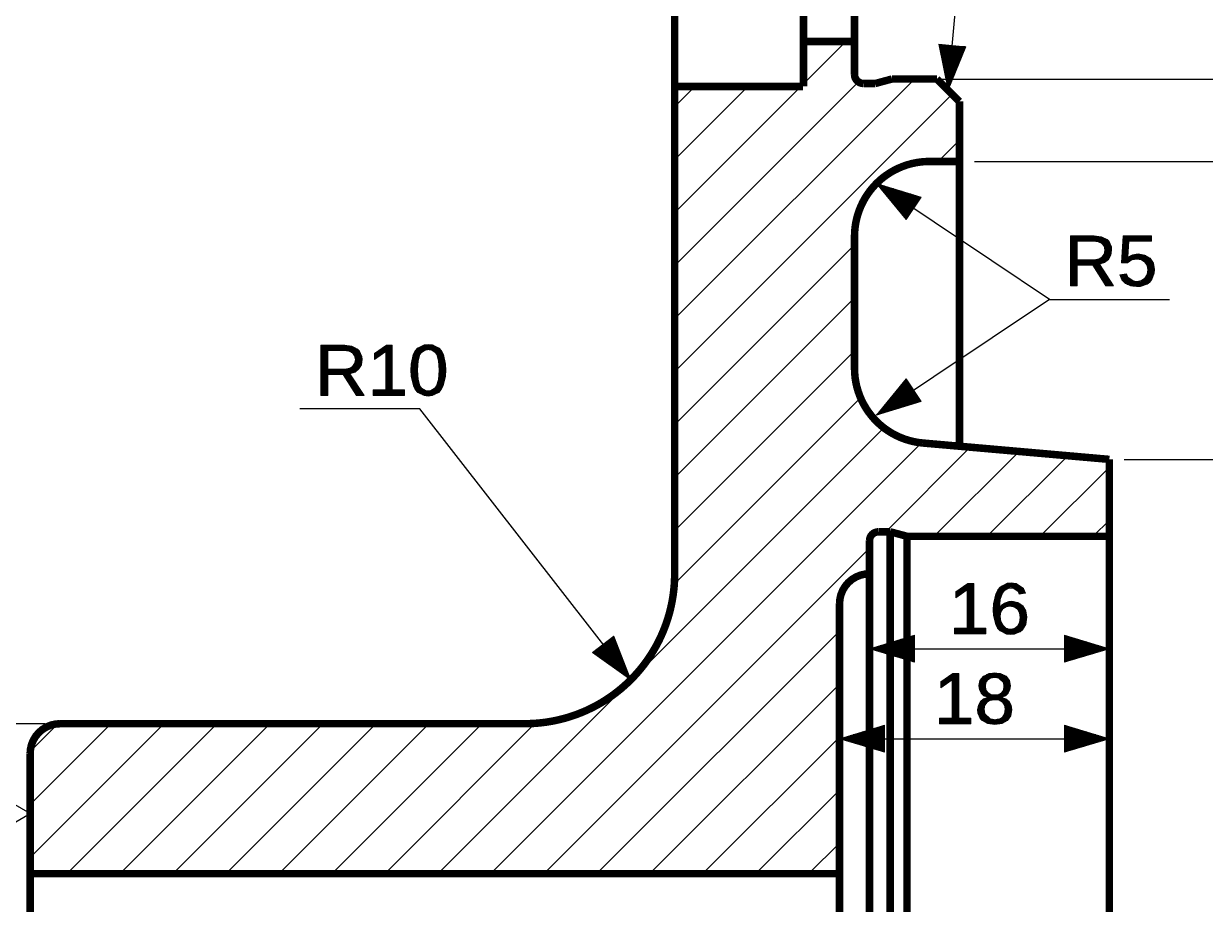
# Model space of a CAD drawing. Header units: millimetres. Extents: x 20 to 410, y 10 to 287.
# Drawn here: x 261.6 to 340.4, y 192.9 to 251.7 of the extents above; entities that cross this region are included whole.
import ezdxf

# ---------------------------------------------------------------- set-up
doc = ezdxf.new("R2010")
doc.units = ezdxf.units.MM
for name, color, linetype, lineweight in [('DUENN', 7, 'Continuous', 25), ('KANTEN', 7, 'Continuous', 50), ('TEXT', 7, 'Continuous', 13)]:
    doc.layers.add(name, color=color, linetype=linetype, lineweight=lineweight)

msp = doc.modelspace()

# ---------------------------------------------------------------- linework, layer by layer
at = {"layer": 'DUENN', "lineweight": 13}
for p, q in [((322.633, 250.28), (323.056, 250.28)), ((322.645, 250.22), (323.716, 250.22)), ((322.658, 250.16), (324.376, 250.16)), ((322.67, 250.1), (324.395, 250.1)), ((322.682, 250.04), (324.371, 250.04)), ((322.694, 249.98), (324.347, 249.98)), ((322.707, 249.92), (324.323, 249.92)), ((322.719, 249.86), (324.299, 249.86)), ((322.731, 249.8), (324.275, 249.8)), ((322.743, 249.74), (324.251, 249.74)), ((322.755, 249.68), (324.227, 249.68)), ((322.768, 249.62), (324.202, 249.62)), ((322.78, 249.56), (324.178, 249.56)), ((322.792, 249.5), (324.154, 249.5)), ((322.804, 249.44), (324.13, 249.44)), ((322.816, 249.38), (324.106, 249.38)), ((322.829, 249.32), (324.082, 249.32)), ((322.841, 249.26), (324.058, 249.26)), ((322.853, 249.2), (324.034, 249.2)), ((322.865, 249.14), (324.01, 249.14)), ((322.878, 249.08), (323.985, 249.08)), ((322.89, 249.02), (323.961, 249.02)), ((322.902, 248.96), (323.937, 248.96)), ((322.914, 248.9), (323.913, 248.9)), ((322.926, 248.84), (323.889, 248.84)), ((322.939, 248.78), (323.865, 248.78)), ((322.951, 248.72), (323.841, 248.72)), ((322.963, 248.66), (323.817, 248.66)), ((322.975, 248.6), (323.793, 248.6)), ((322.987, 248.54), (323.768, 248.54)), ((323, 248.48), (323.744, 248.48)), ((323.012, 248.42), (323.72, 248.42)), ((323.024, 248.36), (323.696, 248.36)), ((323.036, 248.3), (323.672, 248.3)), ((323.048, 248.24), (323.648, 248.24)), ((323.061, 248.18), (323.624, 248.18)), ((323.073, 248.12), (323.6, 248.12)), ((323.085, 248.06), (323.576, 248.06)), ((323.097, 248), (323.551, 248)), ((323.11, 247.94), (323.527, 247.94)), ((323.122, 247.88), (323.503, 247.88)), ((323.134, 247.82), (323.479, 247.82)), ((323.146, 247.76), (323.455, 247.76)), ((323.158, 247.7), (323.431, 247.7)), ((323.171, 247.64), (323.407, 247.64)), ((323.183, 247.58), (323.383, 247.58)), ((323.195, 247.52), (323.359, 247.52)), ((323.207, 247.46), (323.334, 247.46)), ((323.219, 247.4), (323.31, 247.4)), ((323.232, 247.34), (323.286, 247.34)), ((323.244, 247.28), (323.262, 247.28)), ((318.5, 240.991), (318.617, 240.991)), ((318.549, 240.931), (318.812, 240.931)), ((318.599, 240.871), (319.006, 240.871)), ((318.648, 240.811), (319.2, 240.811)), ((318.697, 240.751), (319.395, 240.751)), ((318.747, 240.691), (319.589, 240.691)), ((318.796, 240.631), (319.784, 240.631)), ((318.846, 240.571), (319.978, 240.571)), ((318.895, 240.511), (320.173, 240.511)), ((318.944, 240.451), (320.367, 240.451)), ((318.994, 240.391), (320.561, 240.391)), ((319.043, 240.331), (320.756, 240.331)), ((319.092, 240.271), (320.95, 240.271)), ((319.142, 240.211), (321.145, 240.211)), ((319.191, 240.151), (321.339, 240.151)), ((319.241, 240.091), (321.436, 240.091)), ((319.29, 240.031), (321.396, 240.031)), ((319.339, 239.971), (321.356, 239.971)), ((319.389, 239.911), (321.315, 239.911)), ((319.438, 239.851), (321.275, 239.851)), ((319.487, 239.791), (321.235, 239.791)), ((319.537, 239.731), (321.195, 239.731)), ((319.586, 239.671), (321.154, 239.671)), ((319.636, 239.611), (321.114, 239.611)), ((319.685, 239.551), (321.074, 239.551)), ((319.734, 239.491), (321.034, 239.491)), ((319.784, 239.431), (320.993, 239.431)), ((319.833, 239.371), (320.953, 239.371)), ((319.882, 239.311), (320.913, 239.311)), ((319.932, 239.251), (320.873, 239.251)), ((319.981, 239.191), (320.832, 239.191)), ((320.03, 239.131), (320.792, 239.131)), ((320.08, 239.071), (320.752, 239.071)), ((320.129, 239.011), (320.712, 239.011)), ((320.179, 238.951), (320.672, 238.951)), ((320.228, 238.891), (320.631, 238.891)), ((320.277, 238.831), (320.591, 238.831)), ((320.327, 238.771), (320.551, 238.771)), ((320.376, 238.711), (320.511, 238.711)), ((320.425, 238.651), (320.47, 238.651)), ((320.366, 227.89), (320.524, 227.89)), ((320.415, 227.95), (320.484, 227.95)), ((319.722, 227.11), (321.046, 227.11)), ((319.772, 227.17), (321.006, 227.17)), ((319.821, 227.23), (320.966, 227.23)), ((319.871, 227.29), (320.925, 227.29)), ((319.92, 227.35), (320.885, 227.35)), ((319.97, 227.41), (320.845, 227.41)), ((320.019, 227.47), (320.805, 227.47)), ((320.069, 227.53), (320.765, 227.53)), ((320.118, 227.59), (320.725, 227.59)), ((320.168, 227.65), (320.685, 227.65)), ((320.217, 227.71), (320.644, 227.71)), ((320.267, 227.77), (320.604, 227.77)), ((320.316, 227.83), (320.564, 227.83)), ((319.079, 226.33), (320.901, 226.33)), ((319.128, 226.39), (321.096, 226.39)), ((319.178, 226.45), (321.291, 226.45)), ((319.227, 226.51), (321.447, 226.51)), ((319.277, 226.57), (321.407, 226.57)), ((319.326, 226.63), (321.367, 226.63)), ((319.376, 226.69), (321.327, 226.69)), ((319.425, 226.75), (321.287, 226.75)), ((319.475, 226.81), (321.247, 226.81)), ((319.524, 226.87), (321.206, 226.87)), ((319.574, 226.93), (321.166, 226.93)), ((319.623, 226.99), (321.126, 226.99)), ((319.673, 227.05), (321.086, 227.05)), ((318.485, 225.61), (318.558, 225.61)), ((318.534, 225.67), (318.753, 225.67)), ((318.584, 225.73), (318.948, 225.73)), ((318.633, 225.79), (319.143, 225.79)), ((318.683, 225.85), (319.339, 225.85)), ((318.732, 225.91), (319.534, 225.91)), ((318.782, 225.97), (319.729, 225.97)), ((318.831, 226.03), (319.924, 226.03)), ((318.881, 226.09), (320.12, 226.09)), ((318.93, 226.15), (320.315, 226.15)), ((318.98, 226.21), (320.51, 226.21)), ((319.029, 226.27), (320.705, 226.27)), ((300.54, 210.539), (301.058, 210.539)), ((300.617, 210.599), (301.035, 210.599)), ((300.694, 210.659), (301.012, 210.659)), ((300.771, 210.719), (300.989, 210.719)), ((300.848, 210.779), (300.965, 210.779)), ((300.925, 210.839), (300.942, 210.839)), ((319.7, 210.51), (321, 210.51)), ((319.9, 210.57), (321, 210.57)), ((320.1, 210.63), (321, 210.63)), ((320.3, 210.69), (321, 210.69)), ((320.5, 210.75), (321, 210.75)), ((320.7, 210.81), (321, 210.81)), ((320.9, 210.87), (321, 210.87)), ((331, 210.87), (331.1, 210.87)), ((331, 210.81), (331.3, 210.81)), ((331, 210.75), (331.5, 210.75)), ((331, 210.69), (331.7, 210.69)), ((331, 210.63), (331.9, 210.63)), ((331, 210.57), (332.1, 210.57)), ((331, 210.51), (332.3, 210.51)), ((299.538, 209.759), (301.361, 209.759)), ((299.615, 209.819), (301.338, 209.819)), ((299.692, 209.879), (301.314, 209.879)), ((299.769, 209.939), (301.291, 209.939)), ((299.846, 209.999), (301.268, 209.999)), ((299.924, 210.059), (301.245, 210.059)), ((300.001, 210.119), (301.221, 210.119)), ((300.078, 210.179), (301.198, 210.179)), ((300.155, 210.239), (301.175, 210.239)), ((300.232, 210.299), (301.151, 210.299)), ((300.309, 210.359), (301.128, 210.359)), ((300.386, 210.419), (301.105, 210.419)), ((300.463, 210.479), (301.082, 210.479)), ((318.1, 210.03), (321, 210.03)), ((318.1, 209.97), (321, 209.97)), ((318.3, 210.09), (321, 210.09)), ((318.3, 209.91), (321, 209.91)), ((318.5, 210.15), (321, 210.15)), ((318.5, 209.85), (321, 209.85)), ((318.7, 210.21), (321, 210.21)), ((318.7, 209.79), (321, 209.79)), ((318.9, 210.27), (321, 210.27)), ((318.9, 209.73), (321, 209.73)), ((319.1, 210.33), (321, 210.33)), ((319.3, 210.39), (321, 210.39)), ((319.5, 210.45), (321, 210.45)), ((331, 210.45), (332.5, 210.45)), ((331, 210.39), (332.7, 210.39)), ((331, 210.33), (332.9, 210.33)), ((331, 210.27), (333.1, 210.27)), ((331, 210.21), (333.3, 210.21)), ((331, 210.15), (333.5, 210.15)), ((331, 210.09), (333.7, 210.09)), ((331, 210.03), (333.9, 210.03)), ((331, 209.97), (333.9, 209.97)), ((331, 209.91), (333.7, 209.91)), ((331, 209.85), (333.5, 209.85)), ((331, 209.79), (333.3, 209.79)), ((331, 209.73), (333.1, 209.73)), ((299.58, 209.699), (301.384, 209.699)), ((299.664, 209.639), (301.408, 209.639)), ((299.749, 209.579), (301.431, 209.579)), ((299.833, 209.519), (301.454, 209.519)), ((299.918, 209.459), (301.477, 209.459)), ((300.002, 209.399), (301.501, 209.399)), ((300.087, 209.339), (301.524, 209.339)), ((300.171, 209.279), (301.547, 209.279)), ((300.255, 209.219), (301.571, 209.219)), ((300.34, 209.159), (301.594, 209.159)), ((300.424, 209.099), (301.617, 209.099)), ((300.509, 209.039), (301.64, 209.039)), ((300.593, 208.979), (301.664, 208.979)), ((319.1, 209.67), (321, 209.67)), ((319.3, 209.61), (321, 209.61)), ((319.5, 209.55), (321, 209.55)), ((319.7, 209.49), (321, 209.49)), ((319.9, 209.43), (321, 209.43)), ((320.1, 209.37), (321, 209.37)), ((320.3, 209.31), (321, 209.31)), ((320.5, 209.25), (321, 209.25)), ((320.7, 209.19), (321, 209.19)), ((320.9, 209.13), (321, 209.13)), ((331, 209.67), (332.9, 209.67)), ((331, 209.61), (332.7, 209.61)), ((331, 209.55), (332.5, 209.55)), ((331, 209.49), (332.3, 209.49)), ((331, 209.43), (332.1, 209.43)), ((331, 209.37), (331.9, 209.37)), ((331, 209.31), (331.7, 209.31)), ((331, 209.25), (331.5, 209.25)), ((331, 209.19), (331.3, 209.19)), ((331, 209.13), (331.1, 209.13)), ((300.678, 208.919), (301.687, 208.919)), ((300.762, 208.859), (301.71, 208.859)), ((300.847, 208.799), (301.733, 208.799)), ((300.931, 208.739), (301.757, 208.739)), ((301.016, 208.679), (301.78, 208.679)), ((301.1, 208.619), (301.803, 208.619)), ((301.184, 208.559), (301.827, 208.559)), ((301.269, 208.499), (301.85, 208.499)), ((301.353, 208.439), (301.873, 208.439)), ((301.438, 208.379), (301.896, 208.379)), ((301.522, 208.319), (301.92, 208.319)), ((301.607, 208.259), (301.943, 208.259)), ((301.691, 208.199), (301.966, 208.199)), ((301.776, 208.139), (301.99, 208.139)), ((301.86, 208.079), (302.013, 208.079)), ((301.944, 208.019), (302.036, 208.019)), ((302.029, 207.959), (302.059, 207.959)), ((316.7, 204.21), (319, 204.21)), ((316.9, 204.27), (319, 204.27)), ((317.1, 204.33), (319, 204.33)), ((317.3, 204.39), (319, 204.39)), ((317.5, 204.45), (319, 204.45)), ((317.7, 204.51), (319, 204.51)), ((317.9, 204.57), (319, 204.57)), ((318.1, 204.63), (319, 204.63)), ((318.3, 204.69), (319, 204.69)), ((318.5, 204.75), (319, 204.75)), ((318.7, 204.81), (319, 204.81)), ((318.9, 204.87), (319, 204.87)), ((331, 204.87), (331.1, 204.87)), ((331, 204.81), (331.3, 204.81)), ((331, 204.75), (331.5, 204.75)), ((331, 204.69), (331.7, 204.69)), ((331, 204.63), (331.9, 204.63)), ((331, 204.57), (332.1, 204.57)), ((331, 204.51), (332.3, 204.51)), ((331, 204.45), (332.5, 204.45)), ((331, 204.39), (332.7, 204.39)), ((331, 204.33), (332.9, 204.33)), ((331, 204.27), (333.1, 204.27)), ((331, 204.21), (333.3, 204.21)), ((316.1, 204.03), (319, 204.03)), ((316.1, 203.97), (319, 203.97)), ((316.3, 204.09), (319, 204.09)), ((316.3, 203.91), (319, 203.91)), ((316.5, 204.15), (319, 204.15)), ((316.5, 203.85), (319, 203.85)), ((316.7, 203.79), (319, 203.79)), ((316.9, 203.73), (319, 203.73)), ((317.1, 203.67), (319, 203.67)), ((317.3, 203.61), (319, 203.61)), ((317.5, 203.55), (319, 203.55)), ((317.7, 203.49), (319, 203.49)), ((317.9, 203.43), (319, 203.43)), ((331, 204.15), (333.5, 204.15)), ((331, 204.09), (333.7, 204.09)), ((331, 204.03), (333.9, 204.03)), ((331, 203.97), (333.9, 203.97)), ((331, 203.91), (333.7, 203.91)), ((331, 203.85), (333.5, 203.85)), ((331, 203.79), (333.3, 203.79)), ((331, 203.73), (333.1, 203.73)), ((331, 203.67), (332.9, 203.67)), ((331, 203.61), (332.7, 203.61)), ((331, 203.55), (332.5, 203.55)), ((331, 203.49), (332.3, 203.49)), ((331, 203.43), (332.1, 203.43)), ((318.1, 203.37), (319, 203.37)), ((318.3, 203.31), (319, 203.31)), ((318.5, 203.25), (319, 203.25)), ((318.7, 203.19), (319, 203.19)), ((318.9, 203.13), (319, 203.13)), ((331, 203.37), (331.9, 203.37)), ((331, 203.31), (331.7, 203.31)), ((331, 203.25), (331.5, 203.25)), ((331, 203.19), (331.3, 203.19)), ((331, 203.13), (331.1, 203.13))]:
    msp.add_line(p, q, dxfattribs=at)
at = {"layer": 'DUENN', "lineweight": 25}
for points in [[(323.25, 247.25), (324.5, 261), (341.5, 261)], [(313.6, 247.673), (316.427, 250.5)], [(305, 232.002), (320.998, 248)], [(305, 235.537), (317.271, 247.808)], [(322, 248), (366, 248)], [(305, 239.073), (313.427, 247.5)], [(305, 242.608), (309.892, 247.5)], [(305, 246.144), (306.356, 247.5)], [(305, 228.466), (323.517, 246.983)], [(322.57, 242.5), (324, 243.93)], [(325, 242.5), (358, 242.5)], [(330, 233.3), (318.46, 241.04)], [(305, 224.93), (317, 236.93)], [(305, 221.395), (317, 233.395)], [(330, 233.3), (318.46, 225.58)], [(330, 233.3), (338.01, 233.3)], [(305, 217.859), (317, 229.859)], [(304.975, 214.299), (317.405, 226.729)], [(302.071, 207.929), (288, 226), (280, 226)], [(289.212, 195), (318.951, 224.739)], [(292.747, 195), (321.477, 223.729)], [(319.083, 217.8), (324.726, 223.443)], [(322.318, 217.5), (327.976, 223.158)], [(325.854, 217.5), (331.227, 222.873)], [(335, 222.63), (350, 222.63)], [(329.389, 217.5), (334, 222.111)], [(332.925, 217.5), (334, 218.575)], [(296.283, 195), (318, 216.717)], [(334, 216.5), (334, 202)], [(318, 214), (318, 208)], [(299.818, 195), (316, 211.182)], [(318, 210), (334, 210)], [(303.354, 195), (316, 207.646)], [(263, 205), (244, 205)], [(262, 196.073), (270.927, 205)], [(262, 199.608), (267.392, 205)], [(262.006, 203.15), (263.85, 204.993)], [(264.463, 195), (274.463, 205)], [(267.998, 195), (277.998, 205)], [(271.534, 195), (281.534, 205)], [(275.07, 195), (285.07, 205)], [(278.605, 195), (288.605, 205)], [(282.141, 195), (292.141, 205)], [(285.676, 195), (295.701, 205.025)], [(257, 196.113), (262, 199), (252, 204.774)], [(306.889, 195), (316, 204.111)], [(316, 204), (334, 204)], [(310.425, 195), (316, 200.575)], [(313.96, 195), (316, 197.04)]]:
    msp.add_lwpolyline(points, dxfattribs=at)
at = {"layer": 'DUENN', "lineweight": 13}
for points in [[(323.25, 247.25), (322.625, 250.319), (324.418, 250.156), (323.25, 247.25)], [(318.46, 241.04), (321.453, 240.116), (320.45, 238.621), (318.46, 241.04)], [(318.46, 225.58), (320.453, 227.996), (321.454, 226.5), (318.46, 225.58)], [(302.071, 207.929), (299.518, 209.743), (300.938, 210.849), (302.071, 207.929)], [(318, 210), (321, 210.9), (321, 209.1), (318, 210)], [(334, 210), (331, 209.1), (331, 210.9), (334, 210)], [(316, 204), (319, 204.9), (319, 203.1), (316, 204)], [(334, 204), (331, 203.1), (331, 204.9), (334, 204)]]:
    msp.add_lwpolyline(points, close=True, dxfattribs=at)
at = {"layer": 'KANTEN', "lineweight": 50, "const_width": 0.5}
for points in [[(305, 247.5), (305, 255)], [(313.6, 250.5), (313.6, 255)], [(317, 250.5), (317, 255)], [(313.6, 250.5), (315.3, 250.5), (317, 250.5)], [(313.6, 247.517), (313.6, 249), (313.6, 250.5)], [(317, 248.3), (317, 249.4), (317, 250.5)], [(317.6, 247.7), (317.483, 247.712), (317.37, 247.746), (317.267, 247.801), (317.176, 247.876), (317.101, 247.967), (317.046, 248.07), (317.012, 248.183), (317, 248.3)], [(305, 247.5), (309.3, 247.5), (313.572, 247.5)], [(305, 247.5), (305, 231.25), (305, 215)], [(317.6, 247.7), (317.99, 247.7), (318.38, 247.7)], [(318.38, 247.7), (318.94, 247.85), (319.5, 248)], [(319.5, 248), (321, 248), (322.5, 248)], [(324, 246.5), (323.25, 247.25), (322.5, 248)], [(324, 242.5), (324, 244.5), (324, 246.5)], [(317, 237.5), (317.009, 237.802), (317.036, 238.103), (317.082, 238.401), (317.145, 238.697), (317.226, 238.988), (317.325, 239.273), (317.441, 239.552), (317.573, 239.824), (317.721, 240.087), (317.885, 240.34), (318.064, 240.584), (318.257, 240.816), (318.464, 241.036), (318.684, 241.243), (318.916, 241.436), (319.16, 241.615), (319.413, 241.779), (319.676, 241.927), (319.948, 242.059), (320.227, 242.175), (320.512, 242.274), (320.803, 242.355), (321.099, 242.418), (321.397, 242.464), (321.698, 242.491), (322, 242.5)], [(324, 242.5), (323, 242.5), (322, 242.5)], [(324, 223.506), (324, 242.5)], [(317, 228.701), (317, 233.1), (317, 237.5)], [(321.563, 223.72), (321.257, 223.757), (320.953, 223.812), (320.653, 223.886), (320.358, 223.978), (320.069, 224.089), (319.788, 224.217), (319.515, 224.362), (319.252, 224.524), (318.999, 224.701), (318.758, 224.894), (318.529, 225.102), (318.313, 225.323), (318.112, 225.557), (317.925, 225.804), (317.754, 226.061), (317.599, 226.328), (317.461, 226.605), (317.34, 226.889), (317.237, 227.18), (317.152, 227.477), (317.086, 227.779), (317.038, 228.084), (317.01, 228.392), (317, 228.701)], [(334, 222.63), (327.782, 223.175), (321.563, 223.72)], [(334, 217.5), (334, 220.065), (334, 222.63)], [(318, 217.2), (318.012, 217.317), (318.046, 217.43), (318.101, 217.533), (318.176, 217.624), (318.267, 217.699), (318.37, 217.754), (318.483, 217.788), (318.6, 217.8)], [(319.38, 217.8), (318.99, 217.8), (318.6, 217.8)], [(320.5, 217.5), (319.94, 217.65), (319.38, 217.8)], [(319.38, 142.2), (319.38, 217.8)], [(334, 217.5), (327.25, 217.5), (320.5, 217.5)], [(320.5, 142.5), (320.5, 217.5)], [(334, 142.5), (334, 217.5)], [(318, 215), (318, 216.1), (318, 217.2)], [(305, 215), (304.995, 214.698), (304.982, 214.396), (304.959, 214.095), (304.927, 213.795), (304.886, 213.495), (304.836, 213.197), (304.777, 212.901), (304.709, 212.607), (304.633, 212.315), (304.547, 212.025), (304.453, 211.738), (304.35, 211.454), (304.239, 211.173), (304.119, 210.896), (303.991, 210.622), (303.855, 210.353), (303.71, 210.087), (303.558, 209.827), (303.398, 209.571), (303.23, 209.319), (303.055, 209.073), (302.872, 208.833), (302.682, 208.598), (302.485, 208.369), (302.281, 208.146), (302.071, 207.929), (301.854, 207.719), (301.631, 207.515), (301.402, 207.318), (301.167, 207.128), (300.927, 206.945), (300.681, 206.77), (300.429, 206.602), (300.173, 206.442), (299.913, 206.29), (299.647, 206.145), (299.378, 206.009), (299.104, 205.881), (298.827, 205.761), (298.546, 205.65), (298.262, 205.547), (297.975, 205.453), (297.685, 205.367), (297.393, 205.291), (297.099, 205.223), (296.803, 205.164), (296.505, 205.114), (296.205, 205.073), (295.905, 205.041), (295.604, 205.018), (295.302, 205.005), (295, 205)], [(316, 213), (316.025, 213.313), (316.098, 213.618), (316.218, 213.908), (316.382, 214.176), (316.586, 214.414), (316.824, 214.618), (317.092, 214.782), (317.382, 214.902), (317.687, 214.975), (318, 215)], [(318, 145), (318, 215)], [(316, 195), (316, 204), (316, 213)], [(262, 203), (262.025, 203.313), (262.098, 203.618), (262.218, 203.908), (262.382, 204.176), (262.586, 204.414), (262.824, 204.618), (263.092, 204.782), (263.382, 204.902), (263.687, 204.975), (264, 205)], [(264, 205), (279.5, 205), (295, 205)], [(262, 203), (262, 199), (262, 195)], [(316, 195), (289, 195), (262, 195)], [(262, 184), (262, 195)], [(316, 184), (316, 195)]]:
    msp.add_lwpolyline(points, dxfattribs=at)
at = {"layer": 'TEXT', "lineweight": 13}
for p, q in [((331.399, 237.542), (332.99, 237.542)), ((331.399, 237.482), (333.464, 237.482)), ((331.399, 237.422), (333.588, 237.422)), ((331.399, 237.362), (333.706, 237.362)), ((334.903, 237.362), (336.815, 237.362)), ((334.906, 237.422), (336.815, 237.422)), ((334.91, 237.482), (336.815, 237.482)), ((334.914, 237.542), (336.815, 237.542)), ((331.399, 237.302), (333.823, 237.302)), ((331.399, 237.242), (333.892, 237.242)), ((331.399, 237.182), (333.951, 237.182)), ((331.399, 237.122), (331.852, 237.122)), ((331.399, 237.062), (331.852, 237.062)), ((331.399, 237.002), (331.852, 237.002)), ((331.399, 236.942), (331.852, 236.942)), ((331.399, 236.882), (331.852, 236.882)), ((331.399, 236.822), (331.852, 236.822)), ((331.399, 236.762), (331.852, 236.762)), ((331.399, 236.702), (331.852, 236.702)), ((331.399, 236.642), (331.852, 236.642)), ((331.399, 236.582), (331.852, 236.582)), ((331.399, 236.522), (331.852, 236.522)), ((333.3, 237.122), (333.993, 237.122)), ((333.426, 237.062), (334.019, 237.062)), ((333.519, 237.002), (334.045, 237.002)), ((333.566, 236.942), (334.071, 236.942)), ((333.614, 236.882), (334.097, 236.882)), ((333.65, 236.822), (334.124, 236.822)), ((333.662, 236.762), (334.136, 236.762)), ((333.674, 236.702), (334.142, 236.702)), ((333.685, 236.642), (334.147, 236.642)), ((333.685, 236.522), (334.142, 236.522)), ((333.696, 236.582), (334.151, 236.582)), ((334.851, 236.522), (335.264, 236.522)), ((334.854, 236.582), (335.267, 236.582)), ((334.858, 236.642), (335.271, 236.642)), ((334.862, 236.702), (335.274, 236.702)), ((334.865, 236.762), (335.278, 236.762)), ((334.869, 236.822), (335.282, 236.822)), ((334.873, 236.882), (335.285, 236.882)), ((334.877, 236.942), (335.289, 236.942)), ((334.88, 237.002), (335.293, 237.002)), ((334.884, 237.062), (335.296, 237.062)), ((334.888, 237.122), (335.3, 237.122)), ((334.891, 237.182), (336.815, 237.182)), ((334.895, 237.242), (336.815, 237.242)), ((334.899, 237.302), (336.815, 237.302)), ((331.399, 236.462), (331.852, 236.462)), ((331.399, 236.402), (331.852, 236.402)), ((331.399, 236.342), (331.852, 236.342)), ((331.399, 236.282), (331.852, 236.282)), ((331.399, 236.222), (331.852, 236.222)), ((331.399, 236.162), (331.852, 236.162)), ((331.399, 236.102), (331.852, 236.102)), ((331.399, 236.042), (331.852, 236.042)), ((331.399, 235.982), (331.852, 235.982)), ((331.399, 235.922), (333.887, 235.922)), ((331.399, 235.862), (333.812, 235.862)), ((331.399, 235.802), (333.737, 235.802)), ((331.399, 235.742), (333.641, 235.742)), ((333.214, 235.982), (333.947, 235.982)), ((333.365, 236.042), (333.982, 236.042)), ((333.478, 236.102), (334.016, 236.102)), ((333.536, 236.162), (334.05, 236.162)), ((333.579, 236.222), (334.085, 236.222)), ((333.623, 236.282), (334.104, 236.282)), ((333.652, 236.342), (334.113, 236.342)), ((333.663, 236.402), (334.123, 236.402)), ((333.674, 236.462), (334.132, 236.462)), ((334.806, 235.802), (335.297, 235.802)), ((334.81, 235.862), (335.381, 235.862)), ((334.813, 235.922), (335.503, 235.922)), ((334.817, 235.982), (335.808, 235.982)), ((334.821, 236.042), (336.718, 236.042)), ((334.824, 236.102), (336.625, 236.102)), ((334.828, 236.162), (335.242, 236.162)), ((334.832, 236.222), (335.245, 236.222)), ((334.836, 236.282), (335.249, 236.282)), ((334.839, 236.342), (335.253, 236.342)), ((334.843, 236.402), (335.256, 236.402)), ((334.847, 236.462), (335.26, 236.462)), ((335.321, 236.162), (336.531, 236.162)), ((335.438, 236.222), (336.436, 236.222)), ((335.565, 236.282), (336.246, 236.282)), ((335.859, 235.982), (336.758, 235.982)), ((336.163, 235.922), (336.798, 235.922)), ((336.257, 235.862), (336.837, 235.862)), ((336.352, 235.802), (336.877, 235.802)), ((336.402, 235.742), (336.916, 235.742)), ((331.399, 235.682), (333.46, 235.682)), ((331.399, 235.622), (333.348, 235.622)), ((331.399, 235.562), (331.852, 235.562)), ((331.399, 235.502), (331.852, 235.502)), ((331.399, 235.442), (331.852, 235.442)), ((331.399, 235.382), (331.852, 235.382)), ((331.399, 235.322), (331.852, 235.322)), ((331.399, 235.262), (331.852, 235.262)), ((331.399, 235.202), (331.852, 235.202)), ((331.399, 235.142), (331.852, 235.142)), ((331.399, 235.082), (331.852, 235.082)), ((331.399, 235.022), (331.852, 235.022)), ((331.399, 234.962), (331.852, 234.962)), ((332.911, 235.562), (333.387, 235.562)), ((332.948, 235.502), (333.427, 235.502)), ((332.986, 235.442), (333.467, 235.442)), ((333.023, 235.382), (333.506, 235.382)), ((333.061, 235.322), (333.546, 235.322)), ((333.099, 235.262), (333.585, 235.262)), ((333.136, 235.202), (333.625, 235.202)), ((333.174, 235.142), (333.664, 235.142)), ((333.211, 235.082), (333.704, 235.082)), ((333.249, 235.022), (333.743, 235.022)), ((333.286, 234.962), (333.783, 234.962)), ((334.832, 234.962), (335.153, 234.962)), ((336.441, 235.682), (336.942, 235.682)), ((336.48, 235.622), (336.952, 235.622)), ((336.518, 235.562), (336.963, 235.562)), ((336.518, 234.962), (336.962, 234.962)), ((336.527, 235.022), (336.984, 235.022)), ((336.528, 235.502), (336.973, 235.502)), ((336.536, 235.082), (336.994, 235.082)), ((336.538, 235.442), (336.984, 235.442)), ((336.545, 235.142), (336.999, 235.142)), ((336.548, 235.382), (336.994, 235.382)), ((336.554, 235.202), (337.003, 235.202)), ((336.559, 235.322), (337.005, 235.322)), ((336.563, 235.262), (337.008, 235.262)), ((331.399, 234.902), (331.852, 234.902)), ((331.399, 234.842), (331.852, 234.842)), ((331.399, 234.782), (331.852, 234.782)), ((331.399, 234.722), (331.852, 234.722)), ((331.399, 234.662), (331.852, 234.662)), ((331.399, 234.602), (331.852, 234.602)), ((331.399, 234.542), (331.852, 234.542)), ((331.399, 234.482), (331.852, 234.482)), ((331.399, 234.422), (331.852, 234.422)), ((331.399, 234.362), (331.852, 234.362)), ((331.399, 234.302), (331.852, 234.302)), ((331.399, 234.242), (331.852, 234.242)), ((333.324, 234.902), (333.822, 234.902)), ((333.361, 234.842), (333.862, 234.842)), ((333.399, 234.782), (333.901, 234.782)), ((333.436, 234.722), (333.941, 234.722)), ((333.474, 234.662), (333.981, 234.662)), ((333.512, 234.602), (334.02, 234.602)), ((333.549, 234.542), (334.06, 234.542)), ((333.587, 234.482), (334.099, 234.482)), ((333.624, 234.422), (334.139, 234.422)), ((333.662, 234.362), (334.178, 234.362)), ((333.699, 234.302), (334.218, 234.302)), ((333.737, 234.242), (334.257, 234.242)), ((334.722, 234.902), (335.179, 234.902)), ((334.745, 234.842), (335.205, 234.842)), ((334.767, 234.782), (335.231, 234.782)), ((334.79, 234.722), (335.313, 234.722)), ((334.813, 234.662), (335.398, 234.662)), ((334.838, 234.602), (335.482, 234.602)), ((334.894, 234.542), (335.566, 234.542)), ((334.95, 234.482), (336.718, 234.482)), ((335.007, 234.422), (336.652, 234.422)), ((335.063, 234.362), (336.574, 234.362)), ((335.186, 234.302), (336.463, 234.302)), ((335.316, 234.242), (336.291, 234.242)), ((335.575, 234.182), (336.119, 234.182)), ((336.073, 234.542), (336.767, 234.542)), ((336.212, 234.602), (336.817, 234.602)), ((336.302, 234.662), (336.848, 234.662)), ((336.379, 234.722), (336.871, 234.722)), ((336.415, 234.782), (336.894, 234.782)), ((336.45, 234.842), (336.916, 234.842)), ((336.486, 234.902), (336.939, 234.902)), ((281.399, 230.242), (282.99, 230.242)), ((285.765, 230.242), (286.163, 230.242)), ((288.238, 230.242), (288.901, 230.242)), ((281.399, 230.182), (283.464, 230.182)), ((281.399, 230.122), (283.588, 230.122)), ((281.399, 230.062), (283.706, 230.062)), ((281.399, 230.002), (283.823, 230.002)), ((281.399, 229.942), (283.892, 229.942)), ((281.399, 229.882), (283.951, 229.882)), ((281.399, 229.822), (281.852, 229.822)), ((281.399, 229.762), (281.852, 229.762)), ((281.399, 229.702), (281.852, 229.702)), ((281.399, 229.642), (281.852, 229.642)), ((281.399, 229.582), (281.852, 229.582)), ((281.399, 229.522), (281.852, 229.522)), ((281.399, 229.462), (281.852, 229.462)), ((283.3, 229.822), (283.993, 229.822)), ((283.426, 229.762), (284.019, 229.762)), ((283.519, 229.702), (284.045, 229.702)), ((283.566, 229.642), (284.071, 229.642)), ((283.614, 229.582), (284.097, 229.582)), ((283.65, 229.522), (284.124, 229.522)), ((283.662, 229.462), (284.136, 229.462)), ((284.979, 229.642), (285.461, 229.642)), ((284.979, 229.582), (285.377, 229.582)), ((284.979, 229.522), (285.293, 229.522)), ((284.979, 229.462), (285.209, 229.462)), ((284.98, 229.702), (285.545, 229.702)), ((285.067, 229.762), (285.629, 229.762)), ((285.154, 229.822), (285.713, 229.822)), ((285.242, 229.882), (286.163, 229.882)), ((285.329, 229.942), (286.163, 229.942)), ((285.416, 230.002), (286.163, 230.002)), ((285.504, 230.062), (286.163, 230.062)), ((285.591, 230.122), (286.163, 230.122)), ((285.678, 230.182), (286.163, 230.182)), ((285.733, 229.822), (286.163, 229.822)), ((285.733, 229.762), (286.163, 229.762)), ((285.733, 229.702), (286.163, 229.702)), ((285.733, 229.642), (286.163, 229.642)), ((285.733, 229.582), (286.163, 229.582)), ((285.733, 229.522), (286.163, 229.522)), ((285.733, 229.462), (286.163, 229.462)), ((287.527, 229.462), (287.957, 229.462)), ((287.54, 229.522), (287.976, 229.522)), ((287.553, 229.582), (287.994, 229.582)), ((287.572, 229.642), (288.018, 229.642)), ((287.602, 229.702), (288.061, 229.702)), ((287.633, 229.762), (288.104, 229.762)), ((287.663, 229.822), (288.204, 229.822)), ((287.7, 229.882), (288.31, 229.882)), ((287.751, 229.942), (288.52, 229.942)), ((287.803, 230.002), (289.327, 230.002)), ((287.866, 230.062), (289.262, 230.062)), ((287.99, 230.122), (289.142, 230.122)), ((288.114, 230.182), (289.021, 230.182)), ((288.626, 229.942), (289.377, 229.942)), ((288.83, 229.882), (289.428, 229.882)), ((288.931, 229.822), (289.465, 229.822)), ((289.03, 229.762), (289.496, 229.762)), ((289.071, 229.702), (289.526, 229.702)), ((289.112, 229.642), (289.556, 229.642)), ((289.138, 229.582), (289.577, 229.582)), ((289.155, 229.522), (289.59, 229.522)), ((289.173, 229.462), (289.603, 229.462)), ((281.399, 229.402), (281.852, 229.402)), ((281.399, 229.342), (281.852, 229.342)), ((281.399, 229.282), (281.852, 229.282)), ((281.399, 229.222), (281.852, 229.222)), ((281.399, 229.162), (281.852, 229.162)), ((281.399, 229.102), (281.852, 229.102)), ((281.399, 229.042), (281.852, 229.042)), ((281.399, 228.982), (281.852, 228.982)), ((281.399, 228.922), (281.852, 228.922)), ((281.399, 228.862), (281.852, 228.862)), ((281.399, 228.802), (281.852, 228.802)), ((281.399, 228.742), (281.852, 228.742)), ((281.399, 228.682), (281.852, 228.682)), ((283.214, 228.682), (283.947, 228.682)), ((283.365, 228.742), (283.982, 228.742)), ((283.478, 228.802), (284.016, 228.802)), ((283.536, 228.862), (284.05, 228.862)), ((283.579, 228.922), (284.085, 228.922)), ((283.623, 228.982), (284.104, 228.982)), ((283.652, 229.042), (284.113, 229.042)), ((283.663, 229.102), (284.123, 229.102)), ((283.674, 229.402), (284.142, 229.402)), ((283.674, 229.162), (284.132, 229.162)), ((283.685, 229.342), (284.147, 229.342)), ((283.685, 229.222), (284.142, 229.222)), ((283.696, 229.282), (284.151, 229.282)), ((284.979, 229.402), (285.125, 229.402)), ((284.979, 229.342), (285.041, 229.342)), ((285.733, 229.402), (286.163, 229.402)), ((285.733, 229.342), (286.163, 229.342)), ((285.733, 229.282), (286.163, 229.282)), ((285.733, 229.222), (286.163, 229.222)), ((285.733, 229.162), (286.163, 229.162)), ((285.733, 229.102), (286.163, 229.102)), ((285.733, 229.042), (286.163, 229.042)), ((285.733, 228.982), (286.163, 228.982)), ((285.733, 228.922), (286.163, 228.922)), ((285.733, 228.862), (286.163, 228.862)), ((285.733, 228.802), (286.163, 228.802)), ((285.733, 228.742), (286.163, 228.742)), ((285.733, 228.682), (286.163, 228.682)), ((287.408, 228.682), (287.843, 228.682)), ((287.411, 228.742), (287.847, 228.742)), ((287.414, 228.802), (287.852, 228.802)), ((287.416, 228.862), (287.856, 228.862)), ((287.419, 228.922), (287.86, 228.922)), ((287.422, 228.982), (287.864, 228.982)), ((287.435, 229.042), (287.868, 229.042)), ((287.448, 229.102), (287.872, 229.102)), ((287.462, 229.162), (287.876, 229.162)), ((287.475, 229.222), (287.884, 229.222)), ((287.488, 229.282), (287.903, 229.282)), ((287.501, 229.342), (287.921, 229.342)), ((287.514, 229.402), (287.939, 229.402)), ((289.191, 229.402), (289.616, 229.402)), ((289.209, 229.342), (289.629, 229.342)), ((289.226, 229.282), (289.642, 229.282)), ((289.244, 229.222), (289.655, 229.222)), ((289.254, 229.162), (289.668, 229.162)), ((289.258, 229.102), (289.682, 229.102)), ((289.262, 229.042), (289.695, 229.042)), ((289.266, 228.982), (289.708, 228.982)), ((289.27, 228.922), (289.712, 228.922)), ((289.274, 228.862), (289.715, 228.862)), ((289.278, 228.802), (289.717, 228.802)), ((289.282, 228.742), (289.72, 228.742)), ((289.286, 228.682), (289.722, 228.682)), ((281.399, 228.622), (283.887, 228.622)), ((281.399, 228.562), (283.812, 228.562)), ((281.399, 228.502), (283.737, 228.502)), ((281.399, 228.442), (283.641, 228.442)), ((281.399, 228.382), (283.46, 228.382)), ((281.399, 228.322), (283.348, 228.322)), ((281.399, 228.262), (281.852, 228.262)), ((281.399, 228.202), (281.852, 228.202)), ((281.399, 228.142), (281.852, 228.142)), ((281.399, 228.082), (281.852, 228.082)), ((281.399, 228.022), (281.852, 228.022)), ((281.399, 227.962), (281.852, 227.962)), ((281.399, 227.902), (281.852, 227.902)), ((282.911, 228.262), (283.387, 228.262)), ((282.948, 228.202), (283.427, 228.202)), ((282.986, 228.142), (283.467, 228.142)), ((283.023, 228.082), (283.506, 228.082)), ((283.061, 228.022), (283.546, 228.022)), ((283.099, 227.962), (283.585, 227.962)), ((283.136, 227.902), (283.625, 227.902)), ((285.733, 228.622), (286.163, 228.622)), ((285.733, 228.562), (286.163, 228.562)), ((285.733, 228.502), (286.163, 228.502)), ((285.733, 228.442), (286.163, 228.442)), ((285.733, 228.382), (286.163, 228.382)), ((285.733, 228.322), (286.163, 228.322)), ((285.733, 228.262), (286.163, 228.262)), ((285.733, 228.202), (286.163, 228.202)), ((285.733, 228.142), (286.163, 228.142)), ((285.733, 228.082), (286.163, 228.082)), ((285.733, 228.022), (286.163, 228.022)), ((285.733, 227.962), (286.163, 227.962)), ((285.733, 227.902), (286.163, 227.902)), ((287.404, 228.562), (287.837, 228.562)), ((287.406, 228.622), (287.839, 228.622)), ((287.407, 228.502), (287.841, 228.502)), ((287.41, 228.442), (287.845, 228.442)), ((287.412, 228.382), (287.849, 228.382)), ((287.415, 228.322), (287.854, 228.322)), ((287.418, 228.262), (287.858, 228.262)), ((287.421, 228.202), (287.862, 228.202)), ((287.43, 228.142), (287.866, 228.142)), ((287.443, 228.082), (287.871, 228.082)), ((287.457, 228.022), (287.875, 228.022)), ((287.47, 227.962), (287.879, 227.962)), ((287.484, 227.902), (287.896, 227.902)), ((289.23, 227.902), (289.645, 227.902)), ((289.248, 227.962), (289.659, 227.962)), ((289.254, 228.022), (289.673, 228.022)), ((289.258, 228.082), (289.686, 228.082)), ((289.262, 228.142), (289.7, 228.142)), ((289.267, 228.202), (289.71, 228.202)), ((289.271, 228.262), (289.713, 228.262)), ((289.275, 228.322), (289.715, 228.322)), ((289.28, 228.382), (289.718, 228.382)), ((289.284, 228.442), (289.721, 228.442)), ((289.288, 228.502), (289.724, 228.502)), ((289.29, 228.622), (289.725, 228.622)), ((289.293, 228.562), (289.727, 228.562)), ((281.399, 227.842), (281.852, 227.842)), ((281.399, 227.782), (281.852, 227.782)), ((281.399, 227.722), (281.852, 227.722)), ((281.399, 227.662), (281.852, 227.662)), ((281.399, 227.602), (281.852, 227.602)), ((281.399, 227.542), (281.852, 227.542)), ((281.399, 227.482), (281.852, 227.482)), ((281.399, 227.422), (281.852, 227.422)), ((281.399, 227.362), (281.852, 227.362)), ((281.399, 227.302), (281.852, 227.302)), ((281.399, 227.242), (281.852, 227.242)), ((281.399, 227.182), (281.852, 227.182)), ((281.399, 227.122), (281.852, 227.122)), ((281.399, 227.062), (281.852, 227.062)), ((283.174, 227.842), (283.664, 227.842)), ((283.211, 227.782), (283.704, 227.782)), ((283.249, 227.722), (283.743, 227.722)), ((283.286, 227.662), (283.783, 227.662)), ((283.324, 227.602), (283.822, 227.602)), ((283.361, 227.542), (283.862, 227.542)), ((283.399, 227.482), (283.901, 227.482)), ((283.436, 227.422), (283.941, 227.422)), ((283.474, 227.362), (283.981, 227.362)), ((283.512, 227.302), (284.02, 227.302)), ((283.549, 227.242), (284.06, 227.242)), ((283.587, 227.182), (284.099, 227.182)), ((283.624, 227.122), (284.139, 227.122)), ((283.662, 227.062), (284.178, 227.062)), ((284.881, 227.242), (286.977, 227.242)), ((284.881, 227.182), (286.977, 227.182)), ((284.881, 227.122), (286.977, 227.122)), ((284.881, 227.062), (286.977, 227.062)), ((285.733, 227.842), (286.163, 227.842)), ((285.733, 227.782), (286.163, 227.782)), ((285.733, 227.722), (286.163, 227.722)), ((285.733, 227.662), (286.163, 227.662)), ((285.733, 227.602), (286.163, 227.602)), ((285.733, 227.542), (286.163, 227.542)), ((285.733, 227.482), (286.163, 227.482)), ((285.733, 227.422), (286.163, 227.422)), ((285.733, 227.362), (286.163, 227.362)), ((285.733, 227.302), (286.163, 227.302)), ((287.497, 227.842), (287.915, 227.842)), ((287.511, 227.782), (287.933, 227.782)), ((287.525, 227.722), (287.951, 227.722)), ((287.538, 227.662), (287.97, 227.662)), ((287.552, 227.602), (287.988, 227.602)), ((287.565, 227.542), (288.007, 227.542)), ((287.594, 227.482), (288.044, 227.482)), ((287.625, 227.422), (288.086, 227.422)), ((287.656, 227.362), (288.152, 227.362)), ((287.687, 227.302), (288.253, 227.302)), ((287.735, 227.242), (288.354, 227.242)), ((287.786, 227.182), (289.336, 227.182)), ((287.837, 227.122), (289.285, 227.122)), ((287.929, 227.062), (289.191, 227.062)), ((288.773, 227.242), (289.388, 227.242)), ((288.871, 227.302), (289.436, 227.302)), ((288.97, 227.362), (289.468, 227.362)), ((289.038, 227.422), (289.499, 227.422)), ((289.079, 227.482), (289.531, 227.482)), ((289.119, 227.542), (289.562, 227.542)), ((289.137, 227.602), (289.576, 227.602)), ((289.156, 227.662), (289.589, 227.662)), ((289.174, 227.722), (289.603, 227.722)), ((289.193, 227.782), (289.617, 227.782)), ((289.211, 227.842), (289.631, 227.842)), ((281.399, 227.002), (281.852, 227.002)), ((281.399, 226.942), (281.852, 226.942)), ((283.699, 227.002), (284.218, 227.002)), ((283.737, 226.942), (284.257, 226.942)), ((284.881, 227.002), (286.977, 227.002)), ((284.881, 226.942), (286.977, 226.942)), ((288.047, 227.002), (289.072, 227.002)), ((288.166, 226.942), (288.954, 226.942)), ((288.284, 226.882), (288.835, 226.882)), ((323.767, 213.742), (324.249, 213.742)), ((323.767, 213.682), (324.166, 213.682)), ((323.768, 213.802), (324.333, 213.802)), ((323.856, 213.862), (324.417, 213.862)), ((323.943, 213.922), (324.501, 213.922)), ((324.03, 213.982), (324.951, 213.982)), ((324.117, 214.042), (324.951, 214.042)), ((324.205, 214.102), (324.951, 214.102)), ((324.292, 214.162), (324.951, 214.162)), ((324.379, 214.222), (324.951, 214.222)), ((324.466, 214.282), (324.951, 214.282)), ((324.521, 213.922), (324.951, 213.922)), ((324.521, 213.862), (324.951, 213.862)), ((324.521, 213.802), (324.951, 213.802)), ((324.521, 213.742), (324.951, 213.742)), ((324.521, 213.682), (324.951, 213.682)), ((324.554, 214.342), (324.951, 214.342)), ((326.43, 213.682), (326.865, 213.682)), ((326.461, 213.742), (326.9, 213.742)), ((326.493, 213.802), (326.945, 213.802)), ((326.525, 213.862), (326.995, 213.862)), ((326.556, 213.922), (327.095, 213.922)), ((326.605, 213.982), (327.194, 213.982)), ((326.656, 214.042), (327.393, 214.042)), ((326.706, 214.102), (328.139, 214.102)), ((326.788, 214.162), (328.055, 214.162)), ((326.902, 214.222), (327.971, 214.222)), ((327.017, 214.282), (327.887, 214.282)), ((327.131, 214.342), (327.803, 214.342)), ((327.486, 214.042), (328.223, 214.042)), ((327.689, 213.982), (328.279, 213.982)), ((327.77, 213.922), (328.306, 213.922)), ((327.851, 213.862), (328.333, 213.862)), ((327.917, 213.802), (328.36, 213.802)), ((327.945, 213.742), (328.386, 213.742)), ((327.972, 213.682), (328.228, 213.682)), ((323.767, 213.622), (324.082, 213.622)), ((323.767, 213.562), (323.998, 213.562)), ((323.767, 213.502), (323.914, 213.502)), ((323.767, 213.442), (323.83, 213.442)), ((324.521, 213.622), (324.951, 213.622)), ((324.521, 213.562), (324.951, 213.562)), ((324.521, 213.502), (324.951, 213.502)), ((324.521, 213.442), (324.951, 213.442)), ((324.521, 213.382), (324.951, 213.382)), ((324.521, 213.322), (324.951, 213.322)), ((324.521, 213.262), (324.951, 213.262)), ((324.521, 213.202), (324.951, 213.202)), ((324.521, 213.142), (324.951, 213.142)), ((324.521, 213.082), (324.951, 213.082)), ((324.521, 213.022), (324.951, 213.022)), ((324.521, 212.962), (324.951, 212.962)), ((324.521, 212.902), (324.951, 212.902)), ((326.264, 212.902), (326.69, 212.902)), ((326.267, 212.962), (326.695, 212.962)), ((326.273, 213.022), (326.7, 213.022)), ((326.287, 213.082), (326.706, 213.082)), ((326.301, 213.142), (326.711, 213.142)), ((326.315, 213.202), (326.716, 213.202)), ((326.329, 213.262), (326.721, 213.262)), ((326.343, 213.322), (326.735, 213.322)), ((326.357, 213.382), (326.757, 213.382)), ((326.371, 213.442), (326.779, 213.442)), ((326.385, 213.502), (326.8, 213.502)), ((326.398, 213.562), (326.822, 213.562)), ((326.412, 213.622), (326.844, 213.622)), ((326.808, 212.902), (328.176, 212.902)), ((326.884, 212.962), (328.088, 212.962)), ((326.965, 213.022), (328, 213.022)), ((327.09, 213.082), (327.912, 213.082)), ((327.301, 213.142), (327.602, 213.142)), ((324.521, 212.842), (324.951, 212.842)), ((324.521, 212.782), (324.951, 212.782)), ((324.521, 212.722), (324.951, 212.722)), ((324.521, 212.662), (324.951, 212.662)), ((324.521, 212.602), (324.951, 212.602)), ((324.521, 212.542), (324.951, 212.542)), ((324.521, 212.482), (324.951, 212.482)), ((324.521, 212.422), (324.951, 212.422)), ((324.521, 212.362), (324.951, 212.362)), ((324.521, 212.302), (324.951, 212.302)), ((324.521, 212.242), (324.951, 212.242)), ((324.521, 212.182), (324.951, 212.182)), ((324.521, 212.122), (324.951, 212.122)), ((326.249, 212.602), (326.864, 212.602)), ((326.252, 212.662), (326.907, 212.662)), ((326.252, 212.542), (326.824, 212.542)), ((326.255, 212.722), (326.674, 212.722)), ((326.255, 212.482), (326.784, 212.482)), ((326.258, 212.782), (326.679, 212.782)), ((326.258, 212.422), (326.758, 212.422)), ((326.261, 212.842), (326.684, 212.842)), ((326.261, 212.362), (326.748, 212.362)), ((326.264, 212.302), (326.738, 212.302)), ((326.267, 212.242), (326.728, 212.242)), ((326.277, 212.182), (326.718, 212.182)), ((326.291, 212.122), (326.724, 212.122)), ((326.674, 212.722), (327.005, 212.722)), ((326.719, 212.782), (327.102, 212.782)), ((326.763, 212.842), (328.238, 212.842)), ((327.669, 212.782), (328.274, 212.782)), ((327.755, 212.722), (328.31, 212.722)), ((327.841, 212.662), (328.347, 212.662)), ((327.898, 212.602), (328.383, 212.602)), ((327.932, 212.542), (328.419, 212.542)), ((327.966, 212.482), (328.432, 212.482)), ((327.999, 212.422), (328.441, 212.422)), ((328.018, 212.362), (328.451, 212.362)), ((328.026, 212.302), (328.46, 212.302)), ((328.035, 212.242), (328.469, 212.242)), ((328.043, 212.182), (328.478, 212.182)), ((328.051, 212.122), (328.488, 212.122)), ((323.67, 211.342), (325.765, 211.342)), ((324.521, 212.062), (324.951, 212.062)), ((324.521, 212.002), (324.951, 212.002)), ((324.521, 211.942), (324.951, 211.942)), ((324.521, 211.882), (324.951, 211.882)), ((324.521, 211.822), (324.951, 211.822)), ((324.521, 211.762), (324.951, 211.762)), ((324.521, 211.702), (324.951, 211.702)), ((324.521, 211.642), (324.951, 211.642)), ((324.521, 211.582), (324.951, 211.582)), ((324.521, 211.522), (324.951, 211.522)), ((324.521, 211.462), (324.951, 211.462)), ((324.521, 211.402), (324.951, 211.402)), ((326.306, 212.062), (326.733, 212.062)), ((326.321, 212.002), (326.741, 212.002)), ((326.335, 211.942), (326.749, 211.942)), ((326.35, 211.882), (326.757, 211.882)), ((326.365, 211.822), (326.766, 211.822)), ((326.379, 211.762), (326.797, 211.762)), ((326.394, 211.702), (326.827, 211.702)), ((326.409, 211.642), (326.858, 211.642)), ((326.431, 211.582), (326.888, 211.582)), ((326.465, 211.522), (326.933, 211.522)), ((326.498, 211.462), (327.004, 211.462)), ((326.532, 211.402), (327.075, 211.402)), ((326.576, 211.342), (327.199, 211.342)), ((327.638, 211.342), (328.255, 211.342)), ((327.745, 211.402), (328.29, 211.402)), ((327.826, 211.462), (328.326, 211.462)), ((327.892, 211.522), (328.362, 211.522)), ((327.924, 211.582), (328.397, 211.582)), ((327.956, 211.642), (328.424, 211.642)), ((327.988, 211.702), (328.433, 211.702)), ((328.015, 211.762), (328.442, 211.762)), ((328.023, 211.822), (328.451, 211.822)), ((328.031, 211.882), (328.46, 211.882)), ((328.04, 211.942), (328.469, 211.942)), ((328.048, 212.002), (328.478, 212.002)), ((328.056, 212.062), (328.487, 212.062)), ((323.67, 211.282), (325.765, 211.282)), ((323.67, 211.222), (325.765, 211.222)), ((323.67, 211.162), (325.765, 211.162)), ((323.67, 211.102), (325.765, 211.102)), ((323.67, 211.042), (325.765, 211.042)), ((326.63, 211.282), (328.219, 211.282)), ((326.684, 211.222), (328.163, 211.222)), ((326.769, 211.162), (328.092, 211.162)), ((326.892, 211.102), (327.99, 211.102)), ((327.015, 211.042), (327.835, 211.042)), ((327.139, 210.982), (327.679, 210.982)), ((323.292, 208.162), (323.951, 208.162)), ((323.379, 208.222), (323.951, 208.222)), ((323.466, 208.282), (323.951, 208.282)), ((323.554, 208.342), (323.951, 208.342)), ((325.588, 208.162), (327.123, 208.162)), ((325.7, 208.222), (327.008, 208.222)), ((325.813, 208.282), (326.892, 208.282)), ((325.965, 208.342), (326.742, 208.342)), ((322.767, 207.742), (323.249, 207.742)), ((322.767, 207.682), (323.166, 207.682)), ((322.767, 207.622), (323.082, 207.622)), ((322.767, 207.562), (322.998, 207.562)), ((322.767, 207.502), (322.914, 207.502)), ((322.767, 207.442), (322.83, 207.442)), ((322.768, 207.802), (323.333, 207.802)), ((322.856, 207.862), (323.417, 207.862)), ((322.943, 207.922), (323.501, 207.922)), ((323.03, 207.982), (323.951, 207.982)), ((323.117, 208.042), (323.951, 208.042)), ((323.205, 208.102), (323.951, 208.102)), ((323.521, 207.922), (323.951, 207.922)), ((323.521, 207.862), (323.951, 207.862)), ((323.521, 207.802), (323.951, 207.802)), ((323.521, 207.742), (323.951, 207.742)), ((323.521, 207.682), (323.951, 207.682)), ((323.521, 207.622), (323.951, 207.622)), ((323.521, 207.562), (323.951, 207.562)), ((323.521, 207.502), (323.951, 207.502)), ((323.521, 207.442), (323.951, 207.442)), ((323.521, 207.382), (323.951, 207.382)), ((325.297, 207.562), (325.737, 207.562)), ((325.297, 207.502), (325.729, 207.502)), ((325.306, 207.442), (325.739, 207.442)), ((325.309, 207.622), (325.747, 207.622)), ((325.315, 207.382), (325.749, 207.382)), ((325.322, 207.682), (325.756, 207.682)), ((325.334, 207.742), (325.766, 207.742)), ((325.346, 207.802), (325.799, 207.802)), ((325.359, 207.862), (325.839, 207.862)), ((325.393, 207.922), (325.879, 207.922)), ((325.44, 207.982), (325.975, 207.982)), ((325.487, 208.042), (326.093, 208.042)), ((325.535, 208.102), (327.172, 208.102)), ((326.607, 208.042), (327.219, 208.042)), ((326.682, 207.982), (327.266, 207.982)), ((326.748, 207.922), (327.313, 207.922)), ((326.814, 207.862), (327.345, 207.862)), ((326.88, 207.802), (327.357, 207.802)), ((326.931, 207.742), (327.369, 207.742)), ((326.941, 207.682), (327.381, 207.682)), ((326.949, 207.382), (327.389, 207.382)), ((326.95, 207.622), (327.393, 207.622)), ((326.958, 207.442), (327.398, 207.442)), ((326.96, 207.562), (327.406, 207.562)), ((326.967, 207.502), (327.407, 207.502)), ((323.521, 207.322), (323.951, 207.322)), ((323.521, 207.262), (323.951, 207.262)), ((323.521, 207.202), (323.951, 207.202)), ((323.521, 207.142), (323.951, 207.142)), ((323.521, 207.082), (323.951, 207.082)), ((323.521, 207.022), (323.951, 207.022)), ((323.521, 206.962), (323.951, 206.962)), ((323.521, 206.902), (323.951, 206.902)), ((323.521, 206.842), (323.951, 206.842)), ((323.521, 206.782), (323.951, 206.782)), ((323.521, 206.722), (323.951, 206.722)), ((323.521, 206.662), (323.951, 206.662)), ((323.521, 206.602), (323.951, 206.602)), ((325.323, 207.322), (325.758, 207.322)), ((325.335, 207.262), (325.768, 207.262)), ((325.365, 207.202), (325.804, 207.202)), ((325.396, 207.142), (325.844, 207.142)), ((325.426, 207.082), (325.883, 207.082)), ((325.465, 207.022), (325.975, 207.022)), ((325.528, 206.962), (326.079, 206.962)), ((325.548, 206.602), (327.173, 206.602)), ((325.592, 206.902), (327.112, 206.902)), ((325.626, 206.662), (327.097, 206.662)), ((325.68, 206.842), (327.023, 206.842)), ((325.801, 206.722), (326.915, 206.722)), ((325.825, 206.782), (326.867, 206.782)), ((326.63, 206.962), (327.177, 206.962)), ((326.741, 207.022), (327.242, 207.022)), ((326.825, 207.082), (327.278, 207.082)), ((326.864, 207.142), (327.309, 207.142)), ((326.903, 207.202), (327.34, 207.202)), ((326.932, 207.262), (327.371, 207.262)), ((326.94, 207.322), (327.38, 207.322)), ((323.521, 206.542), (323.951, 206.542)), ((323.521, 206.482), (323.951, 206.482)), ((323.521, 206.422), (323.951, 206.422)), ((323.521, 206.362), (323.951, 206.362)), ((323.521, 206.302), (323.951, 206.302)), ((323.521, 206.242), (323.951, 206.242)), ((323.521, 206.182), (323.951, 206.182)), ((323.521, 206.122), (323.951, 206.122)), ((323.521, 206.062), (323.951, 206.062)), ((323.521, 206.002), (323.951, 206.002)), ((323.521, 205.942), (323.951, 205.942)), ((323.521, 205.882), (323.951, 205.882)), ((323.521, 205.822), (323.951, 205.822)), ((325.216, 205.942), (325.658, 205.942)), ((325.217, 205.882), (325.667, 205.882)), ((325.223, 205.822), (325.675, 205.822)), ((325.225, 206.002), (325.661, 206.002)), ((325.234, 206.062), (325.672, 206.062)), ((325.244, 206.122), (325.682, 206.122)), ((325.253, 206.182), (325.692, 206.182)), ((325.267, 206.242), (325.71, 206.242)), ((325.301, 206.302), (325.751, 206.302)), ((325.335, 206.362), (325.792, 206.362)), ((325.369, 206.422), (325.833, 206.422)), ((325.405, 206.482), (325.928, 206.482)), ((325.476, 206.542), (326.031, 206.542)), ((326.677, 206.542), (327.245, 206.542)), ((326.789, 206.482), (327.317, 206.482)), ((326.879, 206.422), (327.349, 206.422)), ((326.922, 206.362), (327.382, 206.362)), ((326.964, 206.302), (327.414, 206.302)), ((327.005, 206.242), (327.446, 206.242)), ((327.015, 206.182), (327.458, 206.182)), ((327.025, 206.122), (327.467, 206.122)), ((327.03, 205.822), (327.475, 205.822)), ((327.036, 206.062), (327.475, 206.062)), ((327.038, 205.882), (327.485, 205.882)), ((327.046, 206.002), (327.484, 206.002)), ((327.047, 205.942), (327.493, 205.942)), ((322.67, 205.342), (324.765, 205.342)), ((322.67, 205.282), (324.765, 205.282)), ((322.67, 205.222), (324.765, 205.222)), ((322.67, 205.162), (324.765, 205.162)), ((322.67, 205.102), (324.765, 205.102)), ((322.67, 205.042), (324.765, 205.042)), ((323.521, 205.762), (323.951, 205.762)), ((323.521, 205.702), (323.951, 205.702)), ((323.521, 205.642), (323.951, 205.642)), ((323.521, 205.582), (323.951, 205.582)), ((323.521, 205.522), (323.951, 205.522)), ((323.521, 205.462), (323.951, 205.462)), ((323.521, 205.402), (323.951, 205.402)), ((325.228, 205.762), (325.684, 205.762)), ((325.235, 205.702), (325.693, 205.702)), ((325.26, 205.642), (325.719, 205.642)), ((325.285, 205.582), (325.78, 205.582)), ((325.31, 205.522), (325.841, 205.522)), ((325.335, 205.462), (325.902, 205.462)), ((325.36, 205.402), (325.964, 205.402)), ((325.387, 205.342), (326.025, 205.342)), ((325.444, 205.282), (326.293, 205.282)), ((325.5, 205.222), (327.207, 205.222)), ((325.599, 205.162), (327.109, 205.162)), ((325.713, 205.102), (326.999, 205.102)), ((325.827, 205.042), (326.888, 205.042)), ((326.429, 205.282), (327.25, 205.282)), ((326.712, 205.342), (327.293, 205.342)), ((326.815, 205.402), (327.336, 205.402)), ((326.893, 205.462), (327.379, 205.462)), ((326.928, 205.522), (327.421, 205.522)), ((326.964, 205.582), (327.432, 205.582)), ((326.999, 205.642), (327.442, 205.642)), ((327.014, 205.702), (327.453, 205.702)), ((327.022, 205.762), (327.464, 205.762)), ((326.129, 204.982), (326.58, 204.982))]:
    msp.add_line(p, q, dxfattribs=at)
for points in [[(332.894, 235.588), (331.852, 235.588), (331.852, 234.2), (331.399, 234.2), (331.399, 237.544), (332.973, 237.544), (333.473, 237.481), (333.845, 237.291), (333.979, 237.153), (334.133, 236.801), (334.152, 236.588), (334.098, 236.245), (333.935, 235.961), (333.676, 235.754), (333.336, 235.641), (334.285, 234.2), (333.763, 234.2), (332.894, 235.588)], [(337.01, 235.289), (336.991, 235.039), (336.833, 234.622), (336.696, 234.456), (336.523, 234.323), (336.087, 234.171), (335.823, 234.152), (335.401, 234.203), (335.068, 234.356), (334.834, 234.606), (334.705, 234.947), (335.137, 234.998), (335.231, 234.781), (335.579, 234.533), (335.833, 234.502), (336.14, 234.553), (336.372, 234.709), (336.517, 234.956), (336.566, 235.28), (336.517, 235.566), (336.37, 235.79), (336.14, 235.936), (335.842, 235.985), (335.675, 235.971), (335.519, 235.93), (335.37, 235.857), (335.22, 235.745), (334.802, 235.745), (334.914, 237.544), (336.815, 237.544), (336.815, 237.181), (335.304, 237.181), (335.239, 236.12), (335.551, 236.28), (335.93, 236.334), (336.374, 236.261), (336.717, 236.044), (336.937, 235.711), (337.01, 235.289)], [(333.647, 236.84), (333.498, 237.028), (333.256, 237.143), (332.928, 237.181), (331.852, 237.181), (331.852, 235.947), (332.947, 235.947), (333.264, 235.989), (333.5, 236.114), (333.647, 236.315), (333.696, 236.583), (333.647, 236.84)], [(281.852, 228.288), (281.852, 226.9), (281.399, 226.9), (281.399, 230.244), (282.973, 230.244), (283.473, 230.181), (283.845, 229.991), (283.979, 229.853), (284.133, 229.501), (284.152, 229.288), (284.098, 228.945), (283.935, 228.661), (283.676, 228.454), (283.336, 228.341), (284.285, 226.9), (283.763, 226.9), (282.894, 228.288), (281.852, 228.288)], [(284.881, 227.263), (285.733, 227.263), (285.733, 229.836), (284.979, 229.297), (284.979, 229.701), (285.768, 230.244), (286.163, 230.244), (286.163, 227.263), (286.977, 227.263), (286.977, 226.9), (284.881, 226.9), (284.881, 227.263)], [(289.709, 228.179), (289.561, 227.539), (289.432, 227.293), (289.266, 227.1), (288.83, 226.88), (288.56, 226.852), (288.289, 226.88), (287.856, 227.099), (287.693, 227.291), (287.567, 227.536), (287.422, 228.177), (287.404, 228.573), (287.421, 228.977), (287.562, 229.623), (287.685, 229.865), (287.846, 230.053), (288.291, 230.268), (288.574, 230.294), (288.85, 230.267), (289.286, 230.05), (289.446, 229.86), (289.569, 229.617), (289.71, 228.973), (289.727, 228.573), (289.709, 228.179)], [(283.498, 229.728), (283.256, 229.843), (282.928, 229.881), (281.852, 229.881), (281.852, 228.647), (282.947, 228.647), (283.264, 228.689), (283.5, 228.814), (283.647, 229.015), (283.696, 229.283), (283.647, 229.54), (283.498, 229.728)], [(289.252, 229.197), (289.126, 229.622), (289.029, 229.765), (288.753, 229.928), (288.574, 229.948), (288.391, 229.928), (288.108, 229.768), (288.008, 229.628), (287.879, 229.204), (287.836, 228.573), (287.879, 227.957), (288.01, 227.531), (288.11, 227.387), (288.387, 227.222), (288.564, 227.202), (288.74, 227.223), (289.017, 227.391), (289.117, 227.538), (289.249, 227.965), (289.294, 228.573), (289.252, 229.197)], [(323.67, 211.363), (324.521, 211.363), (324.521, 213.936), (323.767, 213.397), (323.767, 213.801), (324.557, 214.344), (324.951, 214.344), (324.951, 211.363), (325.765, 211.363), (325.765, 211), (323.67, 211), (323.67, 211.363)], [(328.42, 211.621), (328.205, 211.258), (328.048, 211.124), (327.651, 210.971), (327.412, 210.952), (327.146, 210.978), (326.715, 211.188), (326.548, 211.372), (326.417, 211.606), (326.268, 212.218), (326.249, 212.595), (326.269, 213.004), (326.424, 213.671), (326.56, 213.929), (326.732, 214.133), (327.175, 214.365), (327.445, 214.394), (327.789, 214.352), (328.266, 214.011), (328.399, 213.713), (327.992, 213.639), (327.91, 213.818), (327.635, 214.023), (327.441, 214.048), (327.268, 214.027), (326.985, 213.856), (326.874, 213.707), (326.724, 213.29), (326.674, 212.721), (326.814, 212.911), (327.002, 213.049), (327.228, 213.134), (327.486, 213.162), (327.901, 213.09), (328.22, 212.872), (328.424, 212.533), (328.492, 212.095), (328.42, 211.621)], [(328.013, 212.397), (327.88, 212.635), (327.667, 212.783), (327.384, 212.833), (327.113, 212.789), (326.901, 212.658), (326.763, 212.451), (326.717, 212.177), (326.765, 211.826), (326.908, 211.544), (327.126, 211.359), (327.398, 211.297), (327.673, 211.349), (327.882, 211.504), (328.014, 211.751), (328.058, 212.076), (328.013, 212.397)], [(323.521, 205.363), (323.521, 207.936), (322.767, 207.397), (322.767, 207.801), (323.557, 208.344), (323.951, 208.344), (323.951, 205.363), (324.765, 205.363), (324.765, 205), (322.67, 205), (322.67, 205.363), (323.521, 205.363)], [(327.2, 205.211), (326.842, 205.017), (326.355, 204.952), (325.877, 205.016), (325.516, 205.206), (325.383, 205.346), (325.232, 205.708), (325.213, 205.928), (325.26, 206.23), (325.401, 206.479), (325.615, 206.658), (325.88, 206.749), (325.88, 206.759), (325.636, 206.86), (325.45, 207.036), (325.331, 207.269), (325.292, 207.538), (325.363, 207.883), (325.577, 208.157), (325.913, 208.335), (326.346, 208.394), (326.788, 208.336), (327.125, 208.161), (327.34, 207.888), (327.412, 207.532), (327.372, 207.264), (327.252, 207.032), (327.064, 206.858), (326.818, 206.764), (326.818, 206.754), (327.103, 206.66), (327.317, 206.483), (327.45, 206.235), (327.494, 205.933), (327.421, 205.521), (327.2, 205.211)], [(326.618, 208.041), (326.346, 208.076), (326.08, 208.04), (325.886, 207.933), (325.768, 207.756), (325.728, 207.509), (325.769, 207.256), (325.891, 207.071), (326.087, 206.958), (326.35, 206.92), (326.616, 206.955), (326.81, 207.059), (326.928, 207.241), (326.968, 207.509), (326.929, 207.757), (326.618, 208.041)], [(327.004, 206.246), (326.865, 206.442), (326.643, 206.56), (326.346, 206.6), (326.056, 206.557), (325.838, 206.429), (325.7, 206.228), (325.655, 205.964), (325.699, 205.661), (326.052, 205.316), (326.36, 205.273), (326.665, 205.314), (326.88, 205.44), (327.008, 205.657), (327.051, 205.973), (327.004, 206.246)]]:
    msp.add_lwpolyline(points, close=True, dxfattribs=at)

doc.saveas('drawing.dxf')
